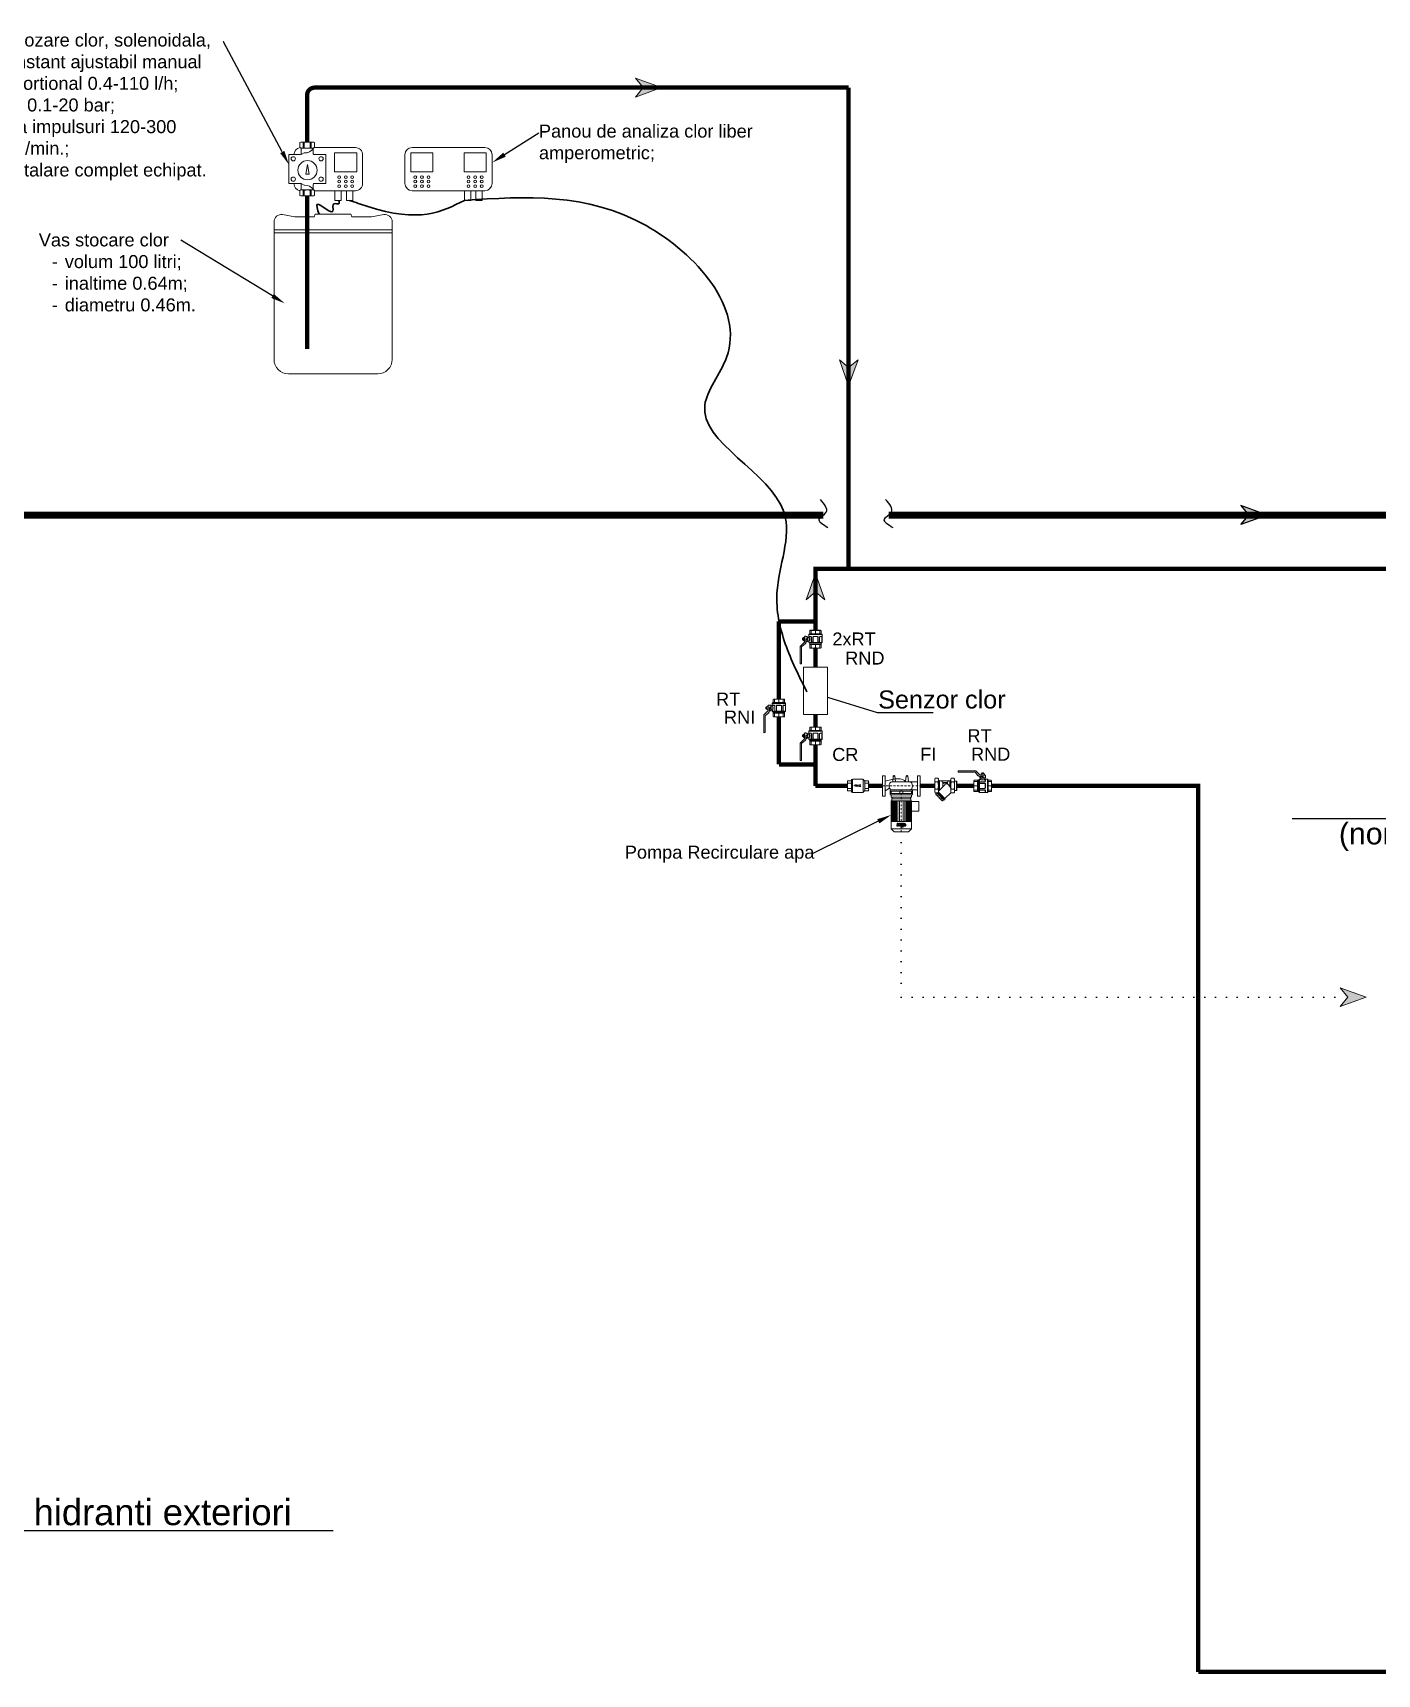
# Model space of a CAD drawing. Extents: x -6531732 to 89637, y -8915 to 32458.
# Drawn here: x 43724 to 53039, y 15904 to 27276 of the extents above; entities that cross this region are included whole.
import ezdxf
from ezdxf import colors
from ezdxf.entities.mleader import LeaderData, LeaderLine
from ezdxf.math import Vec2, Vec3

# ---------------------------------------------------------------- set-up
doc = ezdxf.new("R2010")
doc.units = 0
doc.linetypes.add('ACAD_ISO07W100', pattern=[3, 0, -3])
doc.linetypes.add('DASHDOT', pattern=[25.4, 12.7, -6.35, 0, -6.35])
for name, color, linetype, lineweight in [('CP_AXIS', 251, 'DASHDOT', 5), ('CP_DETAL', 251, 'Continuous', 5), ('MC-SAN-ECHIPAMENTE', 7, 'Continuous', 0), ('MC-SAN-TEXT(RO)', 7, 'Continuous', 5), ('S_TEXT', 7, 'Continuous', 15), ('SAN-MC-Circuit_Informatii', 83, 'ACAD_ISO07W100', 25), ('SAN-MC-COLD WATER', 5, 'Continuous', 30), ('SAN-MC-RECIRCULARE BAZIN', 21, 'GW_LINE', 30), ('SAN-MC-VALVE', 7, 'Continuous', 5)]:
    doc.layers.add(name, color=color, linetype=linetype, lineweight=lineweight)
doc.layers.add('MC-SAN-VANE', color=7, linetype='Continuous')
doc.layers.add('SAN-MC-TEXT', color=7, linetype='Continuous')
doc.styles.add('MC-1_la_050', font='arial.ttf', dxfattribs={"height": 0.1})
doc.styles.get("Standard").update_dxf_attribs({"font": 'arial.ttf'})
doc.linetypes.add('GW_LINE', pattern='A,50,15,["GW",Standard,S=0.1,R=0,X=2.5,Y=-6],-30', length=95)
doc.dimstyles.get("Standard").update_dxf_attribs({"dimtxt": 0.18, "dimasz": 0.18, "dimexe": 0.18, "dimexo": 0.0625, "dimgap": 0.09, "dimtad": 0, "dimtih": 1, "dimtoh": 1, "dimdec": 4, "dimzin": 0, "dimdsep": 46, "dimtxsty": 'Standard', "dimcen": 0.09, "dimadec": 0, "dimazin": 0, "dimtfac": 1, "dimtdec": 4, "dimtofl": 0, "dimtmove": 0, "dimatfit": 3, "dimfxl": 1, "dimtolj": 1, "dimtzin": 0, "dimarcsym": 0})

# ---------------------------------------------------------------- blocks, each defined once
blk = doc.blocks.new('A$C463663e7')
for p, q in [((-179, 319), (-201, 298)), ((-201, 298), (-201, 103)), ((-201, 298), (-130, 298)), ((-130, 246), (-201, 246)), ((-130, 319), (-179, 319)), ((-130, 319), (-81, 319)), ((-130, 298), (-59, 298)), ((-130, 246), (-59, 246)), ((-81, 319), (-59, 298)), ((-59, 298), (-59, 103)), ((-59, 175), (-13, 175)), ((-9, 173), (-9, 110)), ((-260, 70), (-260, -70)), ((-242, 70), (-260, 70)), ((-242, -70), (-242, 70)), ((-242, 33), (-211, 16)), ((-207, 59), (-207, 28)), ((-53, 53), (-207, 53)), ((-53, 36), (-207, 36)), ((-53, 28), (-207, 28)), ((-130, 62), (-204, 62)), ((-130, 103), (-201, 103)), ((-201, 103), (-198, 103)), ((-201, 76), (-201, 62)), ((-201, 53), (-201, 36)), ((-62, 79), (-198, 79)), ((-29, 28), (-196, 28)), ((-66, 89), (-194, 89)), ((-194, 79), (-194, 89)), ((-140, 53), (-140, 36)), ((-130, 103), (-59, 103)), ((-130, 62), (-56, 62)), ((-120, 53), (-120, 36)), ((-66, 89), (-66, 79)), ((-13, 108), (-59, 108)), ((-59, 76), (-59, 62)), ((-59, 53), (-59, 36)), ((-53, 59), (-53, 28)), ((-18, -70), (-18, 70)), ((-18, 70), (0, 70)), ((0, 70), (0, -70)), ((-242, -70), (-260, -70)), ((-242, -32), (-187, -46)), ((-29, -28), (-196, -28)), ((-186, -70), (-190, -28)), ((-186, -70), (-174, -70)), ((-174, -70), (-170, -28)), ((-96, -70), (-100, -28)), ((-84, -70), (-96, -70)), ((-84, -70), (-80, -28)), ((-18, -70), (0, -70))]:
    blk.add_line(p, q)
for centre, major_axis, ratio, start_param, end_param in [((-13, 173), (-4.09, 0), 0.418066, -3.141593, -1.570796), ((-195, 0), (0, 28), 0.698727, 0.955714, 1.570796), ((-195, 0), (0, 28), 0.698727, 1.570796, 3.083819), ((-195, 0), (0, 28), 0.698727, 0.057774, 0.955714), ((-204, 59), (2.21, 0), 0.950008, 1.570796, 3.141593), ((-198, 76), (2.21, 0), 0.950008, 1.570796, 3.141593), ((-217, 91), (22.5, 0), 0.950008, -0.136797, 0.588332), ((-72, 0), (0, 28), 0.698727, 4.712389, 6.225411), ((-72, 0), (0, 28), 0.698727, 3.199367, 4.712389), ((-43, 91), (22.5, 0), 0.950008, 2.553261, 3.278389), ((-62, 76), (-2.21, 0), 0.950008, 3.141593, 4.712389), ((-56, 59), (-2.21, 0), 0.950008, 3.141593, 4.712389), ((-29, 35), (-11, 0), 0.668912, 1.570796, 3.141593), ((-13, 110), (-4.09, 0), 0.418066, 1.570796, 3.141593), ((-159, -20), (-60.1, 0), 0.484716, 1.08023, 1.582429), ((-158, -19), (-62.8, 0), 0.484716, 1.570796, 2.826003), ((-29, -33), (-11, 0), 0.484716, -3.141593, -1.570796)]:
    blk.add_ellipse(centre, major_axis=major_axis, ratio=ratio, start_param=start_param, end_param=end_param)
at = {"layer": 'CP_AXIS'}
for p, q in [((-130, 319), (-130, 28)), ((-260, 0), (0, 0)), ((-180, -75), (-180, -65)), ((-90, -75), (-90, -65))]:
    blk.add_line(p, q, dxfattribs=at)
at = {"layer": 'CP_DETAL'}
for p, q in [((-199, 103), (-199, 246)), ((-197, 103), (-197, 246)), ((-195, 103), (-195, 246)), ((-193, 103), (-193, 246)), ((-189, 103), (-189, 246)), ((-186, 103), (-186, 246)), ((-182, 103), (-182, 246)), ((-177, 103), (-177, 246)), ((-171, 103), (-171, 246)), ((-163, 103), (-163, 246)), ((-161, 278), (-156, 278)), ((-159, 259), (-161, 278)), ((-155, 259), (-159, 259)), ((-156, 278), (-155, 267)), ((-155, 267), (-149, 278)), ((-149, 271), (-155, 259)), ((-154, 103), (-154, 246)), ((-149, 278), (-146, 278)), ((-147, 259), (-149, 271)), ((-143, 259), (-147, 259)), ((-146, 278), (-144, 267)), ((-144, 267), (-139, 278)), ((-136, 274), (-143, 259)), ((-143, 103), (-143, 246)), ((-139, 278), (-133, 278)), ((-135, 274), (-136, 274)), ((-136, 259), (-133, 272)), ((-131, 259), (-136, 259)), ((-128, 273), (-131, 259)), ((-126, 265), (-122, 285)), ((-122, 285), (-117, 285)), ((-117, 285), (-121, 265)), ((-119, 259), (-121, 259)), ((-118, 263), (-119, 259)), ((-119, 263), (-118, 263)), ((-117, 103), (-117, 246)), ((-106, 103), (-106, 246)), ((-97, 103), (-97, 246)), ((-89, 103), (-89, 246)), ((-83, 103), (-83, 246)), ((-78, 103), (-78, 246)), ((-78, 103), (-78, 246)), ((-74, 103), (-74, 246)), ((-74, 103), (-74, 246)), ((-71, 103), (-71, 246)), ((-71, 103), (-71, 246)), ((-67, 103), (-67, 246)), ((-67, 179), (-67, 246)), ((-65, 103), (-65, 246)), ((-63, 103), (-63, 246)), ((-61, 103), (-61, 246))]:
    blk.add_line(p, q, dxfattribs=at)
blk.add_circle((-130, 283), 2.82, dxfattribs=at)
for centre, radius, start, end in [((-135, 273), 1.69, 349.1282, 90.0361), ((-133, 274), 4.51, 349.1463, 90.1097), ((-121, 264), 4.51, 169.0042, 270), ((-119, 265), 1.69, 169.0041, 270), ((-93, 264), 22.6, 168.3333, 176.5259), ((-110, 265), 5.91, 173.443, 216.7902), ((-99, 266), 16.7, 153.1115, 171.0742), ((-110, 265), 6.38, 219.1176, 274.2411), ((-106, 269), 8.87, 130.4936, 150.8647), ((-106, 269), 9.44, 89.3287, 131.1984), ((-85, 264), 25.8, 165.0104, 169.1866), ((-95, 265), 16.4, 167.8511, 176.8316), ((-108, 266), 2.97, 173.0647, 215.6723), ((-105, 270), 5.11, 132.3225, 168.5446), ((-109, 266), 2.4, 220.254, 274.7357), ((-106, 271), 3.49, 88.6944, 130.5967), ((-109, 269), 9.69, 269.6738, 310.639), ((-109, 272), 8.39, 274.1845, 282.2301), ((-108, 267), 3.5, 287.2372, 310.2783), ((-106, 271), 3.19, 69.364, 91.2833), ((-109, 267), 4.29, 311.1381, 334.8162), ((-105, 272), 6.55, 39.8625, 93.7877), ((-106, 272), 2.1, 38.8919, 68.6227), ((-118, 271), 14.3, 336.5302, 350.0633), ((-107, 272), 2.84, 358.4755, 35.933), ((-122, 272), 18.1, 349.3761, 358.4794), ((-109, 269), 9.43, 311.0023, 344.0583), ((-105, 273), 5.76, 357.2175, 36.9176), ((-127, 274), 28, 343.0634, 349.1605), ((-118, 273), 19.1, 347.7846, 358.7587)]:
    blk.add_arc(centre, radius, start, end, dxfattribs=at)
blk = doc.blocks.new('VANE')
at = {"layer": 'MC-SAN-VANE', "lineweight": 5}
h = blk.add_hatch(color=1, dxfattribs=at)
h.dxf.hatch_style = 1
h.paths.add_polyline_path([(104802, 148969), (104817, 148970), (104818, 148970), (104819, 148969), (104820, 148968), (104820, 148968), (104820, 148967), (104820, 148967), (104820, 148932), (104821, 148931), (104821, 148930), (104849, 148902), (104850, 148901), (104850, 148900), (104850, 148782), (104849, 148780), (104847, 148779), (104841, 148779), (104841, 148894), (104841, 148895), (104841, 148896), (104840, 148898), (104839, 148899), (104816, 148917), (104814, 148920), (104813, 148921), (104812, 148923), (104811, 148925), (104811, 148928), (104811, 148930), (104811, 148953), (104802, 148953)])
at = {"layer": 'MC-SAN-VANE', "linetype": 'Continuous', "lineweight": 5}
for p, q in [((104699, 148985), (104706, 148987)), ((104699, 148985), (104745, 148985)), ((104699, 148982), (104699, 148985)), ((104745, 148982), (104699, 148982)), ((104699, 148982), (104699, 148928)), ((104699, 148982), (104702, 148982)), ((104699, 148982), (104700, 148982)), ((104700, 148982), (104701, 148982)), ((104701, 148982), (104745, 148982)), ((104709, 149011), (104706, 149009)), ((104706, 148988), (104706, 149009)), ((104706, 148987), (104784, 148987)), ((104715, 149009), (104715, 148987)), ((104745, 149009), (104745, 148987)), ((104791, 148985), (104745, 148985)), ((104791, 148982), (104745, 148982)), ((104789, 148982), (104745, 148982)), ((104775, 149009), (104775, 148987)), ((104781, 149011), (104784, 149009)), ((104784, 148988), (104784, 149009)), ((104791, 148985), (104784, 148987)), ((104787, 148982), (104791, 148982)), ((104790, 148982), (104789, 148982)), ((104791, 148982), (104790, 148982)), ((104791, 148982), (104791, 148985)), ((104791, 148982), (104791, 148965)), ((104699, 148928), (104706, 148921)), ((104700, 148965), (104700, 148927)), ((104700, 148927), (104717, 148927)), ((104703, 148969), (104713, 148969)), ((104703, 148968), (104713, 148968)), ((104706, 148921), (104706, 148890)), ((104706, 148921), (104745, 148921)), ((104706, 148913), (104745, 148913)), ((104709, 148888), (104706, 148890)), ((104781, 148888), (104709, 148888)), ((104715, 148890), (104715, 148913)), ((104716, 148964), (104716, 148927)), ((104717, 148964), (104717, 148927)), ((104717, 148928), (104727, 148928)), ((104727, 148964), (104727, 148927)), ((104727, 148927), (104745, 148927)), ((104728, 148964), (104728, 148927)), ((104731, 148969), (104745, 148969)), ((104731, 148968), (104745, 148968)), ((104759, 148969), (104745, 148969)), ((104759, 148968), (104745, 148968)), ((104763, 148927), (104745, 148927)), ((104784, 148921), (104745, 148921)), ((104745, 148913), (104745, 148890)), ((104784, 148913), (104745, 148913)), ((104762, 148964), (104762, 148927)), ((104763, 148964), (104763, 148927)), ((104773, 148928), (104763, 148928)), ((104773, 148964), (104773, 148927)), ((104790, 148927), (104773, 148927)), ((104774, 148964), (104774, 148927)), ((104775, 148890), (104775, 148913)), ((104787, 148969), (104777, 148969)), ((104787, 148968), (104777, 148968)), ((104781, 148888), (104784, 148890)), ((104791, 148928), (104784, 148921)), ((104784, 148921), (104784, 148890)), ((104790, 148965), (104790, 148965)), ((104790, 148935), (104790, 148927)), ((104791, 148964), (104796, 148964)), ((104791, 148937), (104796, 148937)), ((104791, 148935), (104791, 148928)), ((104798, 148963), (104798, 148950)), ((104798, 148962), (104802, 148962)), ((104798, 148953), (104806, 148953)), ((104798, 148953), (104798, 148947)), ((104798, 148938), (104798, 148950)), ((104798, 148947), (104806, 148947)), ((104798, 148938), (104811, 148938)), ((104802, 148969), (104802, 148953)), ((104811, 148969), (104802, 148969)), ((104802, 148953), (104811, 148953)), ((104802, 148952), (104802, 148948)), ((104802, 148931), (104802, 148938)), ((104811, 148931), (104802, 148931)), ((104806, 148948), (104806, 148952)), ((104811, 148970), (104817, 148970)), ((104811, 148969), (104811, 148970)), ((104811, 148953), (104811, 148930)), ((104839, 148899), (104816, 148917)), ((104820, 148967), (104820, 148950)), ((104820, 148950), (104820, 148932)), ((104821, 148930), (104849, 148902)), ((104822, 148962), (104826, 148962)), ((104822, 148939), (104826, 148939)), ((104829, 148958), (104829, 148950)), ((104829, 148956), (104829, 148957)), ((104829, 148957), (104829, 148957)), ((104829, 148957), (104829, 148957)), ((104829, 148957), (104829, 148957)), ((104829, 148957), (104829, 148957)), ((104829, 148957), (104831, 148957)), ((104829, 148955), (104829, 148956)), ((104829, 148956), (104829, 148956)), ((104829, 148953), (104829, 148955)), ((104829, 148955), (104829, 148955)), ((104829, 148950), (104829, 148953)), ((104829, 148953), (104829, 148953)), ((104829, 148950), (104829, 148950)), ((104829, 148942), (104829, 148950)), ((104829, 148948), (104829, 148950)), ((104829, 148946), (104829, 148948)), ((104829, 148948), (104829, 148948)), ((104829, 148944), (104829, 148946)), ((104829, 148946), (104829, 148946)), ((104829, 148943), (104829, 148944)), ((104829, 148944), (104829, 148944)), ((104829, 148943), (104829, 148943)), ((104829, 148943), (104829, 148943)), ((104829, 148943), (104831, 148943)), ((104831, 148957), (104831, 148950)), ((104831, 148956), (104831, 148957)), ((104831, 148956), (104835, 148956)), ((104831, 148950), (104835, 148950)), ((104831, 148943), (104831, 148950)), ((104831, 148945), (104835, 148945)), ((104831, 148945), (104831, 148943)), ((104835, 148956), (104835, 148950)), ((104835, 148945), (104835, 148950)), ((104841, 148894), (104841, 148779)), ((104850, 148900), (104850, 148782)), ((104841, 148779), (104841, 148779)), ((104841, 148779), (104847, 148779))]:
    blk.add_line(p, q, dxfattribs=at)
at = {"layer": 'MC-SAN-VANE', "lineweight": 5}
blk.add_line((104781, 149011), (104709, 149011), dxfattribs=at)
at = {"layer": 'MC-SAN-VANE', "linetype": 'Continuous', "lineweight": 5}
for centre, radius, start, end in [((104711, 149003), 7.33, 51.7703, 128.2297), ((104705, 148988), 1.09, 285.0002, 0), ((104730, 148940), 70.4, 77.8706, 102.1294), ((104760, 148940), 70.4, 77.8706, 102.1294), ((104779, 149003), 7.33, 51.7703, 128.2297), ((104785, 148988), 1.09, 180, 254.9998), ((104703, 148966), 2.18, 90, 180), ((104703, 148965), 2.18, 90, 180), ((104711, 148895), 7.19, 230.9211, 309.0789), ((104713, 148964), 4.35, 0, 90), ((104713, 148964), 3.27, 0, 90), ((104730, 148957), 68.8, 257.5816, 282.4184), ((104731, 148964), 4.35, 90, 180), ((104731, 148964), 3.27, 90, 180), ((104760, 148957), 68.8, 257.5816, 282.4184), ((104759, 148964), 4.35, 0, 90), ((104759, 148964), 3.27, 0, 90), ((104777, 148964), 4.35, 90, 180), ((104777, 148964), 3.27, 90, 180), ((104779, 148895), 7.19, 230.9211, 309.0789), ((104787, 148966), 2.18, 0, 90), ((104787, 148965), 2.18, 0, 90), ((104791, 148965), 1.09, 180, 270), ((104791, 148935), 1.09, 90, 180), ((104792, 148965), 1.09, 180, 270), ((104792, 148935), 1.09, 90, 180), ((104796, 148963), 1.09, 0, 90), ((104796, 148938), 1.09, 270, 0), ((104802, 148952), 0.544, 90, 180), ((104802, 148948), 0.544, 180, 270), ((104806, 148952), 0.544, 0, 90), ((104806, 148948), 0.544, 270, 0), ((104827, 148930), 16.3, 180, 230), ((104817, 148967), 3.27, 0, 90), ((104822, 148963), 1.63, 180, 270), ((104822, 148937), 1.63, 90, 180), ((104824, 148932), 3.27, 180, 224.9996), ((104826, 148958), 3.27, 0, 90), ((104826, 148942), 3.27, 270, 0), ((104819, 148954), 12.2, 343.0712, 16.9288), ((104819, 148947), 12.1, 342.983, 17.017), ((104825, 148953), 9.92, 344.0201, 15.9799), ((104825, 148947), 9.92, 344.0201, 15.9799), ((104835, 148894), 6.53, 0, 50.0001), ((104847, 148900), 3.27, 0, 44.9999), ((104847, 148782), 3.27, 270, 0)]:
    blk.add_arc(centre, radius, start, end, dxfattribs=at)
for centre, major_axis, ratio in [((104790, 148950), (0, -13.9), 0.355391), ((104791, 148950), (-0.5, -13.6), 0.343041)]:
    blk.add_ellipse(centre, major_axis=major_axis, ratio=ratio, start_param=3.141593, end_param=6.283185, dxfattribs=at)
blk = doc.blocks.new('VANE CLAPETA')
at = {"layer": 'MC-SAN-VANE', "linetype": 'Continuous', "lineweight": 5}
for p, q in [((104379, 148639), (104377, 148635)), ((104379, 148639), (104405, 148639)), ((104379, 148639), (104405, 148639)), ((104404, 148639), (104404, 148568)), ((104405, 148639), (104414, 148648)), ((104415, 148648), (104415, 148560)), ((104418, 148649), (104489, 148649)), ((104418, 148649), (104487, 148649)), ((104489, 148649), (104489, 148557)), ((104495, 148644), (104495, 148563)), ((104521, 148639), (104495, 148639)), ((104521, 148639), (104495, 148639)), ((104521, 148639), (104524, 148635)), ((104377, 148635), (104377, 148572)), ((104377, 148577), (104377, 148630)), ((104379, 148568), (104377, 148572)), ((104379, 148622), (104405, 148622)), ((104379, 148621), (104405, 148621)), ((104379, 148586), (104405, 148586)), ((104379, 148584), (104405, 148584)), ((104379, 148568), (104405, 148568)), ((104379, 148568), (104405, 148568)), ((104405, 148568), (104414, 148559)), ((104418, 148557), (104489, 148557)), ((104418, 148557), (104487, 148557)), ((104521, 148622), (104495, 148622)), ((104521, 148621), (104495, 148621)), ((104521, 148586), (104495, 148586)), ((104521, 148584), (104495, 148584)), ((104521, 148568), (104495, 148568)), ((104521, 148568), (104495, 148568)), ((104521, 148568), (104524, 148572)), ((104524, 148635), (104524, 148572)), ((104524, 148635), (104524, 148572))]:
    blk.add_line(p, q, dxfattribs=at)
at = {"layer": 'MC-SAN-VANE', "lineweight": 5}
for p, q in [((104441, 148605), (104431, 148611)), ((104441, 148611), (104431, 148611)), ((104431, 148599), (104441, 148605)), ((104441, 148599), (104431, 148599)), ((104446, 148608), (104441, 148611)), ((104446, 148602), (104441, 148599)), ((104467, 148608), (104446, 148608)), ((104467, 148602), (104446, 148602)), ((104464, 148612), (104467, 148608)), ((104478, 148605), (104464, 148612)), ((104478, 148605), (104464, 148598)), ((104464, 148598), (104467, 148602))]:
    blk.add_line(p, q, dxfattribs=at)
at = {"layer": 'MC-SAN-VANE', "linetype": 'Continuous', "lineweight": 5}
for centre, radius, start, end in [((104393, 148630), 16.8, 148.5878, 211.4122), ((104418, 148644), 5.63, 90, 134.145), ((104489, 148644), 5.63, 0, 90), ((104507, 148630), 16.8, 328.5878, 31.4122), ((104444, 148603), 67.7, 164.5036, 180), ((104444, 148603), 67.7, 180, 195.4964), ((104393, 148576), 16.8, 148.5878, 211.4122), ((104418, 148563), 5.63, 225.855, 270), ((104489, 148563), 5.63, 270, 0), ((104456, 148603), 67.7, 0, 15.4964), ((104456, 148603), 67.7, 344.5036, 0), ((104507, 148576), 16.8, 328.5878, 31.4122)]:
    blk.add_arc(centre, radius, start, end, dxfattribs=at)
blk = doc.blocks.new('filtru')
at = {"layer": 'SAN-MC-VALVE', "linetype": 'Continuous', "lineweight": 5}
for p, q in [((53957, 150206), (53956, 150205)), ((53956, 150205), (53956, 150113)), ((53957, 150206), (53957, 150112)), ((53957, 150206), (53977, 150206)), ((53983, 150236), (53977, 150227)), ((53977, 150098), (53977, 150227)), ((53977, 150209), (53979, 150209)), ((53983, 150236), (54010, 150236)), ((53983, 150199), (54010, 150199)), ((53983, 150125), (54010, 150125)), ((54010, 150236), (54015, 150227)), ((54015, 150098), (54015, 150227)), ((54023, 150209), (54128, 150209)), ((54025, 150154), (54025, 150202)), ((54047, 150181), (54047, 150193)), ((54095, 150148), (54095, 150193)), ((54126, 150118), (54126, 150201)), ((54141, 150236), (54136, 150227)), ((54136, 150098), (54136, 150227)), ((54136, 150215), (54136, 150215)), ((54136, 150209), (54137, 150209)), ((54141, 150236), (54168, 150236)), ((54141, 150199), (54168, 150199)), ((54141, 150125), (54168, 150125)), ((54168, 150236), (54173, 150227)), ((54172, 150209), (54173, 150209)), ((54173, 150098), (54173, 150227)), ((53957, 150112), (53956, 150113)), ((53957, 150112), (53977, 150112)), ((53983, 150089), (53977, 150098)), ((53983, 150089), (54010, 150089)), ((54010, 150089), (54015, 150098)), ((54076, 150028), (54082, 150022)), ((54094, 150013), (54086, 150021)), ((54097, 150012), (54102, 150013)), ((54102, 150013), (54161, 150072)), ((54112, 150028), (54103, 150038)), ((54141, 150089), (54136, 150098)), ((54146, 150062), (54137, 150072)), ((54141, 150089), (54168, 150089)), ((54162, 150081), (54154, 150089)), ((54162, 150078), (54161, 150072)), ((54168, 150089), (54173, 150098))]:
    blk.add_line(p, q, dxfattribs=at)
at = {"layer": 'SAN-MC-VALVE', "lineweight": 5}
for p, q in [((54063, 150190), (54055, 150194)), ((54065, 150194), (54055, 150194)), ((54055, 150185), (54063, 150190)), ((54065, 150185), (54055, 150185)), ((54069, 150192), (54065, 150194)), ((54069, 150188), (54065, 150185)), ((54080, 150192), (54069, 150192)), ((54080, 150188), (54069, 150188)), ((54080, 150195), (54080, 150192)), ((54089, 150190), (54080, 150195)), ((54089, 150190), (54080, 150184)), ((54080, 150184), (54080, 150188))]:
    blk.add_line(p, q, dxfattribs=at)
at = {"layer": 'SAN-MC-VALVE', "linetype": 'Continuous', "lineweight": 5}
for points in [[(54136, 150108), (54070, 150174)], [(54012, 150093), (54072, 150033)], [(54137, 150098), (54070, 150032), (54075, 150027), (54140, 150091)], [(54149, 150089), (54080, 150020), (54082, 150017), (54154, 150089)]]:
    blk.add_lwpolyline(points, dxfattribs=at)
for centre, radius, start, end in [((54012, 150217), 34.6, 148.5878, 211.4122), ((54117, 150162), 139, 164.5036, 195.4964), ((54012, 150107), 34.6, 148.5878, 211.4122), ((53980, 150217), 34.6, 328.5878, 31.4122), ((53875, 150162), 139, 344.5036, 15.4964), ((53980, 150107), 34.6, 328.5878, 31.4122), ((54009, 150202), 15.6, 0, 68.7818), ((54110, 150106), 97.5, 130.1157, 166.331), ((54031, 150193), 15.9, 0.5631, 80.4196), ((54055, 150157), 23.3, 49.7083, 124.1112), ((54112, 150193), 16.4, 104.1951, 178.7722), ((54141, 150201), 15.6, 109.3511, 180), ((54171, 150217), 34.6, 148.5878, 211.4122), ((54276, 150162), 139, 164.5036, 195.4964), ((54171, 150107), 34.6, 148.5878, 211.4122), ((54139, 150217), 34.6, 328.5878, 31.4122), ((54034, 150162), 139, 344.5036, 15.4964), ((54139, 150107), 34.6, 328.5878, 31.4122), ((54096, 150015), 3.11, 225, 285), ((54091, 150032), 21.3, 289.3842, 349.3842), ((54075, 150099), 79.5, 297.412, 332.588), ((54142, 150083), 21.3, 280.6158, 340.6158), ((54159, 150078), 3.11, 345, 45)]:
    blk.add_arc(centre, radius, start, end, dxfattribs=at)

msp = doc.modelspace()

# ---------------------------------------------------------------- hatches: boundary and pattern name
at = {"layer": 'SAN-MC-TEXT'}
h = msp.add_hatch(color=256, dxfattribs=at)
h.paths.add_polyline_path([(47899, 26831), (47953, 26896), (48080, 26896)])
h.paths.add_polyline_path([(48080, 26896), (47953, 26896), (47899, 26961)])
h = msp.add_hatch(color=256, dxfattribs=at)
h.paths.add_polyline_path([(49313, 25011), (49377, 24957), (49377, 24830)])
h.paths.add_polyline_path([(49377, 24830), (49377, 24957), (49442, 25011)])
h = msp.add_hatch(color=256, dxfattribs=at)
h.paths.add_polyline_path([(52094, 24000), (52149, 23935), (52276, 23935)])
h.paths.add_polyline_path([(52276, 23935), (52149, 23935), (52094, 23870)])
h = msp.add_hatch(color=256, dxfattribs=at)
h.paths.add_polyline_path([(49212, 23347), (49147, 23402), (49147, 23529)])
h.paths.add_polyline_path([(49147, 23529), (49147, 23402), (49082, 23347)])
h = msp.add_hatch(color=256, dxfattribs=at)
h.paths.add_polyline_path([(52783, 20529), (52837, 20594), (52964, 20594)])
h.paths.add_polyline_path([(52964, 20594), (52837, 20594), (52783, 20659)])

# ---------------------------------------------------------------- linework, layer by layer
at = {"layer": 'MC-SAN-ECHIPAMENTE'}
for p, q in [((48080, 26896), (47899, 26961)), ((47899, 26961), (47953, 26896)), ((48080, 26896), (47899, 26831)), ((47899, 26831), (47953, 26896)), ((46302, 26431), (46302, 26232)), ((46352, 26481), (46856, 26481)), ((46906, 26431), (46906, 26232)), ((46856, 26182), (46354, 26182)), ((49377, 24830), (49313, 25011)), ((49313, 25011), (49377, 24957)), ((49377, 24830), (49442, 25011)), ((49442, 25011), (49377, 24957)), ((49147, 23529), (49082, 23347)), ((49147, 23529), (49212, 23347)), ((49082, 23347), (49147, 23402)), ((49212, 23347), (49147, 23402)), ((52964, 20594), (52783, 20659)), ((52783, 20659), (52837, 20594)), ((52964, 20594), (52783, 20529)), ((52783, 20529), (52837, 20594))]:
    msp.add_line(p, q, dxfattribs=at)
at = {"layer": 'MC-SAN-ECHIPAMENTE', "color": 7, "linetype": 'Continuous', "lineweight": 5}
for p, q in [((45574, 26486), (45574, 26513)), ((45580, 26519), (45575, 26515)), ((45582, 26519), (45580, 26519)), ((45582, 26519), (45668, 26519)), ((45597, 26515), (45597, 26480)), ((45604, 26515), (45597, 26515)), ((45604, 26515), (45604, 26480)), ((45653, 26515), (45646, 26515)), ((45646, 26515), (45646, 26480)), ((45653, 26515), (45653, 26480)), ((45670, 26519), (45668, 26519)), ((45675, 26515), (45670, 26519)), ((45675, 26486), (45675, 26513)), ((45499, 26433), (45497, 26431)), ((45497, 26431), (45497, 26424)), ((45497, 26424), (45497, 26240)), ((45497, 26420), (45497, 26245)), ((45499, 26433), (45578, 26433)), ((45579, 26478), (45580, 26478)), ((45582, 26476), (45580, 26478)), ((45584, 26477), (45669, 26477)), ((45584, 26438), (45584, 26472)), ((45605, 26444), (45584, 26433)), ((45604, 26480), (45597, 26480)), ((45653, 26480), (45646, 26480)), ((45666, 26438), (45666, 26472)), ((45668, 26476), (45670, 26478)), ((45671, 26478), (45670, 26478)), ((45751, 26433), (45672, 26433)), ((45751, 26433), (45753, 26431)), ((45753, 26431), (45753, 26424)), ((45753, 26424), (45753, 26240)), ((45753, 26420), (45753, 26245)), ((45627, 26363), (45616, 26296)), ((45616, 26296), (45639, 26296)), ((45639, 26296), (45627, 26363)), ((45497, 26240), (45497, 26234)), ((45499, 26232), (45497, 26234)), ((45499, 26232), (45584, 26232)), ((45574, 26184), (45580, 26187)), ((45574, 26184), (45574, 26151)), ((45582, 26189), (45580, 26187)), ((45605, 26221), (45584, 26232)), ((45584, 26226), (45584, 26193)), ((45584, 26188), (45668, 26189)), ((45604, 26185), (45597, 26185)), ((45597, 26149), (45597, 26185)), ((45604, 26149), (45604, 26185)), ((45653, 26185), (45646, 26185)), ((45646, 26149), (45646, 26185)), ((45653, 26149), (45653, 26185)), ((45666, 26226), (45666, 26193)), ((45668, 26189), (45670, 26187)), ((45675, 26184), (45670, 26187)), ((45751, 26232), (45672, 26232)), ((45675, 26184), (45675, 26151)), ((45751, 26232), (45753, 26234)), ((45753, 26240), (45753, 26234)), ((45575, 26149), (45580, 26146)), ((45580, 26146), (45582, 26146)), ((45668, 26146), (45582, 26146)), ((45604, 26149), (45597, 26149)), ((45653, 26149), (45646, 26149)), ((45668, 26146), (45670, 26146)), ((45670, 26146), (45675, 26149))]:
    msp.add_line(p, q, dxfattribs=at)
at = {"layer": 'MC-SAN-ECHIPAMENTE', "linetype": 'Continuous', "lineweight": 5}
for p, q in [((45587, 26519), (45655, 26519)), ((45657, 26519), (45593, 26519)), ((45659, 26146), (45590, 26146))]:
    msp.add_line(p, q, dxfattribs=at)
at = {"layer": 'MC-SAN-ECHIPAMENTE'}
for points in [[(45533, 26431, -0.375066), (45576, 26481, -0.265886)], [(45674, 26481), (45959, 26481, -0.414214), (46009, 26431), (46009, 26232, -0.414214), (45959, 26182), (45675, 26182)], [(45574, 26182, -0.364742), (45533, 26232), (45533, 26232)]]:
    msp.add_lwpolyline(points, format="xyb", dxfattribs=at)
for points in [[(45815, 26444), (45968, 26444), (45968, 26312), (45815, 26312)], [(46496, 26444), (46343, 26444), (46343, 26312), (46496, 26312)], [(46712, 26444), (46865, 26444), (46865, 26312), (46712, 26312)], [(45817, 26182), (45861, 26182), (45861, 26115), (45817, 26115)], [(45941, 26182), (45897, 26182), (45897, 26115), (45941, 26115)], [(46714, 26182), (46758, 26182), (46758, 26115), (46714, 26115)], [(46838, 26182), (46793, 26182), (46793, 26115), (46838, 26115)], [(49231, 22881), (49063, 22881), (49063, 22552), (49231, 22552)]]:
    msp.add_lwpolyline(points, close=True, dxfattribs=at)
for centre, radius in [((45528, 26403), 14.8), ((45627, 26324), 66.8), ((45721, 26403), 14.8), ((45528, 26262), 14.8), ((45721, 26262), 14.8), ((45846, 26276), 9.66), ((45892, 26276), 9.66), ((45937, 26276), 9.66), ((46374, 26276), 9.66), ((46420, 26276), 9.66), ((46465, 26276), 9.66), ((46743, 26276), 9.66), ((46789, 26276), 9.66), ((46834, 26276), 9.66), ((45846, 26246), 9.66), ((45846, 26214), 9.66), ((45892, 26246), 9.66), ((45892, 26214), 9.66), ((45937, 26246), 9.66), ((45937, 26214), 9.66), ((46374, 26246), 9.66), ((46374, 26214), 9.66), ((46420, 26246), 9.66), ((46420, 26214), 9.66), ((46465, 26246), 9.66), ((46465, 26214), 9.66), ((46743, 26246), 9.66), ((46743, 26214), 9.66), ((46789, 26246), 9.66), ((46789, 26214), 9.66), ((46834, 26246), 9.66), ((46834, 26214), 9.66)]:
    msp.add_circle(centre, radius, dxfattribs=at)
at = {"layer": 'MC-SAN-TEXT(RO)'}
msp.add_lwpolyline([(45928, 26019), (45935, 26000), (46070, 26000), (46155, 26016, -0.467291), (46214, 25967), (46214, 25013, -0.414214), (46114, 24913), (45495, 24913, -0.414214), (45395, 25013), (45395, 25967, -0.467291), (45454, 26016), (45539, 26000), (45673, 26000), (45681, 26019)], format="xyb", dxfattribs=at)
for points in [[(45681, 26019), (45928, 26019)], [(45395, 25912), (46214, 25912)], [(45395, 25889), (46214, 25889)]]:
    msp.add_lwpolyline(points, dxfattribs=at)
at = {"layer": 'SAN-MC-Circuit_Informatii', "linetype": 'ACAD_ISO07W100', "ltscale": 25}
msp.add_lwpolyline([(49742, 21739), (49742, 21667), (49742, 20594), (52837, 20594)], dxfattribs=at)
at = {"layer": 'SAN-MC-Circuit_Informatii', "linetype": 'Continuous', "lineweight": 30, "ltscale": 10}
for points in [[(46714, 26115), (47973, 25940), (48531, 25027), (48380, 24697), (48929, 23953), (48880, 23395), (48938, 23043), (49087, 22710)], [(45707, 26019), (45697, 26088), (45803, 26041), (45810, 26092), (45844, 26092), (45844, 26115)]]:
    msp.add_spline(points, degree=3, dxfattribs=at)
msp.add_open_spline([(45919, 26115), (45959, 26101), (46390, 25947), (46560, 26035), (46714, 26115)], degree=3, knots=[0, 0, 0, 0, 93.964537, 992.488842, 992.488842, 992.488842, 992.488842], dxfattribs=at)
at = {"layer": 'SAN-MC-COLD WATER', "const_width": 30}
msp.add_lwpolyline([(45625, 26519), (45625, 26846, -0.414214), (45675, 26896), (49377, 26896)], format="xyb", dxfattribs=at)
at = {"layer": 'SAN-MC-COLD WATER'}
for points, const_width in [([(49377, 26896), (49377, 23562)], 30), ([(45624, 26146), (45624, 25085)], 30), ([(49202, 23934), (39372, 23934)], 50), ([(69243, 23934), (49654, 23934)], 50)]:
    msp.add_lwpolyline(points, dxfattribs=dict(at, const_width=const_width))
at = {"layer": 'SAN-MC-RECIRCULARE BAZIN', "ltscale": 8, "const_width": 30}
for points in [[(49147, 23134), (49147, 23562), (56875, 23562), (56875, 22585)], [(48894, 22659), (48894, 23198)], [(49147, 23198), (48894, 23198)], [(49147, 22881), (49147, 23013)], [(48894, 22207), (48894, 22536)], [(49147, 22465), (49147, 22552)], [(49147, 22058), (49147, 22343)], [(49147, 22207), (48894, 22207)], [(49368, 22058), (49147, 22058)], [(49612, 22058), (49515, 22058)], [(49974, 22058), (49872, 22058)], [(50127, 22058), (50244, 22058)], [(50366, 22058), (51800, 22058), (51800, 15919)], [(51800, 15919), (56046, 15919), (56046, 16793)]]:
    msp.add_lwpolyline(points, dxfattribs=at)
at = {"layer": 'SAN-MC-TEXT'}
for p, q in [((52276, 23935), (52094, 24000)), ((52094, 24000), (52149, 23935)), ((52276, 23935), (52094, 23870)), ((52094, 23870), (52149, 23935))]:
    msp.add_line(p, q, dxfattribs=at)
for points in [[(49233, 23846), (49173, 23906), (49221, 23954), (49181, 24042)], [(49685, 23846), (49625, 23906), (49673, 23954), (49633, 24042)]]:
    msp.add_spline(points, degree=3, dxfattribs=at)
at = {"layer": 'SAN-MC-VALVE', "color": 7, "linetype": 'Continuous', "lineweight": 5}
for centre, radius, start, end in [((45583, 26513), 8.4, 164.6572, 180), ((45585, 26498), 20.5, 57.2676, 117.2676), ((45625, 26449), 69.5, 72.412, 107.588), ((45664, 26498), 20.5, 62.7324, 122.7324), ((45667, 26513), 8.4, 0, 15.3428), ((45583, 26486), 8.4, 180, 240), ((45578, 26438), 5.6, 270, 0), ((45585, 26497), 20.5, 256.0979, 302.7324), ((45578, 26472), 5.6, 0, 45), ((45625, 26546), 69.5, 252.412, 287.588), ((45608, 26516), 72.5, 267.6073, 326.9253), ((45663, 26491), 14.9, 230.8585, 324.8271), ((45672, 26472), 5.6, 135, 180), ((45672, 26438), 5.6, 180, 270), ((45667, 26486), 8.4, 300, 0), ((45578, 26226), 5.6, 0, 90), ((45585, 26167), 20.5, 57.2676, 103.9021), ((45578, 26193), 5.6, 315, 0), ((45625, 26118), 69.5, 72.412, 107.588), ((45608, 26148), 72.7, 34.0618, 92.057), ((45663, 26170), 18, 49.1917, 125.0167), ((45672, 26226), 5.6, 90, 180), ((45672, 26193), 5.6, 180, 225), ((45583, 26151), 8.4, 180, 195.3428), ((45585, 26166), 20.5, 242.7324, 302.7324), ((45625, 26216), 69.5, 252.412, 287.588), ((45664, 26166), 20.5, 237.2676, 297.2676), ((45667, 26151), 8.4, 344.6572, 0)]:
    msp.add_arc(centre, radius, start, end, dxfattribs=at)
at = {"layer": 'SAN-MC-VALVE'}
for centre, start, end in [((46352, 26431), 90, 180), ((46856, 26431), 0, 90), ((46352, 26232), 180, 270), ((46856, 26232), 270, 0)]:
    msp.add_arc(centre, 50, start, end, dxfattribs=at)

# ---------------------------------------------------------------- block references
at = {"layer": 'MC-SAN-ECHIPAMENTE', "xscale": -1, "rotation": 180}
msp.add_blockref('A$C463663e7', (49872, 22058), dxfattribs=at)
at = {"layer": 'MC-SAN-VANE', "xscale": -1}
for name, p in [('VANE', (153892, -125875)), ('VANE', (153639, -126352)), ('VANE', (153892, -126545)), ('VANE CLAPETA', (153892, -126545))]:
    msp.add_blockref(name, p, dxfattribs=at)
at = {"layer": 'MC-SAN-VANE', "xscale": -1, "rotation": 270}
msp.add_blockref('VANE', (-98644, -82687), dxfattribs=at)
at = {"layer": 'SAN-MC-VALVE', "xscale": -0.7, "yscale": 0.7, "zscale": 0.7}
msp.add_blockref('filtru', (87895, -83053), dxfattribs=at)

# ---------------------------------------------------------------- texts
at = {"layer": 'S_TEXT', "insert": (50023, 22656), "char_height": 125, "width": 1993.8, "attachment_point": 5}
msp.add_mtext('Senzor clor', dxfattribs=at)
at = {"layer": 'SAN-MC-TEXT', "char_height": 90, "width": 754.71, "attachment_point": 1}
for s, insert in [('\\A1;2xRT', (49264, 23121)), ('\\A1;RND', (49353, 22989)), ('\\A1;RT', (48458, 22704)), ('\\A1;RNI', (48513, 22580)), ('\\A1;RT', (50200, 22451)), ('\\A1;CR', (49263, 22321)), ('\\A1;FI', (49873, 22322)), ('\\A1;RND', (50225, 22323))]:
    msp.add_mtext(s, dxfattribs=dict(at, insert=insert))

# ---------------------------------------------------------------- leaders
at = {"layer": 'MC-SAN-VANE'}
ml = msp.add_multileader_mtext('Standard', dxfattribs=at)
ml.set_content('\\pxi-2,l2,ql;Pompa de dozare clor, solenoidala, \\P\\pi-1,t2;-^Idebit constant ajustabil manual sau proportional 0.4-110 l/h;\\P-^Ipresiune 0.1-20 bar;\\P-^Ifrecventa impulsuri 120-300 impulsuri/min.;\\P-^Ikit de instalare complet echipat.', color=256)
ml.set_leader_properties()
ml.build(insert=Vec2(0, 0))
ml.multileader.update_dxf_attribs({"dogleg_length": 0.36, "arrow_head_size": 100})
ctx = ml.context
ctx.base_point, ctx.char_height, ctx.arrow_head_size, ctx.landing_gap_size, ctx.plane_origin = Vec3(43093, 27214), 90, 100, 0.09, Vec3(45499, 26362)
ctx.text_align_type = 2
notes = []
notes.append((ctx, [(0, (1, 1, 0), (45044, 27214), (-1, 0), 0.36, [(0, [(45499, 26362)], 0, [])])]))
ctx.mtext.insert, ctx.mtext.width, ctx.mtext.defined_height, ctx.mtext.alignment, ctx.mtext.flow_direction = Vec3(45043, 27271), 2056.03, 1036, 3, 5
ml = msp.add_multileader_mtext('Standard', dxfattribs=at)
ml.set_content('Panou de analiza clor liber amperometric;', color=256)
ml.set_leader_properties()
ml.build(insert=Vec2(0, 0))
ml.multileader.update_dxf_attribs({"dogleg_length": 0.36, "arrow_head_size": 100})
ctx = ml.context
ctx.base_point, ctx.char_height, ctx.arrow_head_size, ctx.landing_gap_size, ctx.plane_origin = Vec3(47231, 26583), 90, 100, 0.09, Vec3(46908, 26378)
notes.append((ctx, [(0, (1, 1, 0), (47230, 26583), (1, 0), 0.36, [(0, [(46908, 26378)], 0, [])])]))
ctx.mtext.insert, ctx.mtext.width, ctx.mtext.defined_height, ctx.mtext.flow_direction = Vec3(47231, 26640), 2088.41, 285, 5
ml = msp.add_multileader_mtext('Standard', dxfattribs=at)
ml.set_content('\\pxi-2,l2,ql;Vas stocare clor\\P\\pi-1,t2;-^Ivolum 100 litri;\\P-^Iinaltime 0.64m;\\P-^Idiametru 0.46m.', color=256)
ml.set_leader_properties()
ml.build(insert=Vec2(0, 0))
ml.multileader.update_dxf_attribs({"dogleg_length": 0.36, "arrow_head_size": 100})
ctx = ml.context
ctx.base_point, ctx.char_height, ctx.arrow_head_size, ctx.landing_gap_size, ctx.plane_origin = Vec3(43765, 25840), 90, 100, 0.09, Vec3(45969, 25372)
notes.append((ctx, [(1, (1, 1, 0), (44749, 25840), (-1, 0), 0.36, [(0, [(45470, 25401)], 0, [])])]))
ctx.mtext.insert, ctx.mtext.width, ctx.mtext.defined_height, ctx.mtext.flow_direction = Vec3(43765, 25886), 4738.62, 743, 5
ml = msp.add_multileader_mtext('Standard', dxfattribs=at)
ml.set_content('Pompa Recirculare apa', color=256)
ml.set_leader_properties()
ml.build(insert=Vec2(0, 0))
ml.multileader.update_dxf_attribs({"dogleg_length": 0.36, "arrow_head_size": 100})
ctx = ml.context
ctx.base_point, ctx.char_height, ctx.arrow_head_size, ctx.landing_gap_size, ctx.plane_origin = Vec3(47826, 21587), 90, 100, 0.09, Vec3(47918, 21288)
notes.append((ctx, [(1, (1, 1, 0), (49125, 21587), (-1, 0), 0.36, [(0, [(49672, 21857)], 0, [])])]))
ctx.mtext.insert, ctx.mtext.width, ctx.mtext.defined_height, ctx.mtext.flow_direction = Vec3(47826, 21644), 2088.41, 285, 5
at = {"layer": 'SAN-MC-TEXT'}
ml = msp.add_multileader_mtext('Standard', dxfattribs=at)
ml.set_content('{\\H0.83333x;RT\\P(normal inchis)}', color=256, style='MC-1_la_050')
ml.set_leader_properties()
ml.build(insert=Vec2(0, 0))
ml.multileader.update_dxf_attribs({"text_left_attachment_type": 6, "text_right_attachment_type": 6, "text_top_attachment_type": 0, "text_bottom_attachment_type": 0, "dogleg_length": 0.005, "arrow_head_size": 150})
ctx = ml.context
ctx.base_point, ctx.char_height, ctx.arrow_head_size, ctx.landing_gap_size, ctx.plane_origin = Vec3(52784, 21829, -2), 180, 150, 0, Vec3(51080, 30154, -2)
ctx.left_attachment, ctx.right_attachment, ctx.text_align_type = 6, 6, 1
notes.append((ctx, [(0, (1, 1, 0), (54138, 21829, -2), (-1, 0), 0.005, [(0, [(54529, 22445, -2)], 256, [])])]))
ctx.mtext.insert, ctx.mtext.width, ctx.mtext.alignment, ctx.mtext.flow_direction = Vec3(53461, 22053, -2), 1670.79, 2, 5
ml = msp.add_multileader_mtext('Standard', dxfattribs=at)
ml.set_content('Distribuitor hidranti exteriori', color=256, style='MC-1_la_050')
ml.set_leader_properties()
ml.build(insert=Vec2(0, 0))
ml.multileader.update_dxf_attribs({"text_left_attachment_type": 6, "text_right_attachment_type": 6, "text_top_attachment_type": 0, "text_bottom_attachment_type": 0, "dogleg_length": 0.005, "arrow_head_size": 150})
ctx = ml.context
ctx.base_point, ctx.char_height, ctx.arrow_head_size, ctx.landing_gap_size, ctx.plane_origin = Vec3(42476, 16900, -2), 180, 150, 0, Vec3(38748, 22023, -2)
ctx.left_attachment, ctx.right_attachment, ctx.text_align_type = 6, 6, 1
notes.append((ctx, [(1, (1, 1, 0), (42476, 16900, -2), (1, 0), 0.005, [(0, [(41971, 18098, -2)], 256, [])])]))
ctx.mtext.insert, ctx.mtext.width, ctx.mtext.alignment, ctx.mtext.flow_direction = Vec3(43988, 17116, -2), 3377.52, 2, 5
at = {"layer": 'SAN-MC-VALVE'}
msp.add_leader([(49231, 22673), (49575, 22567), (49962, 22567)], dimstyle='Standard', override={"dimgap": 0.09, "dimtad": 0}, dxfattribs=at)
for ctx, leaders in notes:
    for number, flags, end, landing, length, lines in leaders:
        leader = LeaderData()
        leader.index, (leader.has_last_leader_line, leader.has_dogleg_vector, leader.attachment_direction) = number, flags
        leader.last_leader_point, leader.dogleg_vector, leader.dogleg_length = Vec3(end), Vec3(landing), length
        for number, points, colour, breaks in lines:
            line = LeaderLine()
            line.index, line.vertices, line.color, line.breaks = number, Vec3.list(points), colors.encode_raw_color(colour), breaks
            leader.lines.append(line)
        ctx.leaders.append(leader)

doc.saveas('drawing.dxf')
